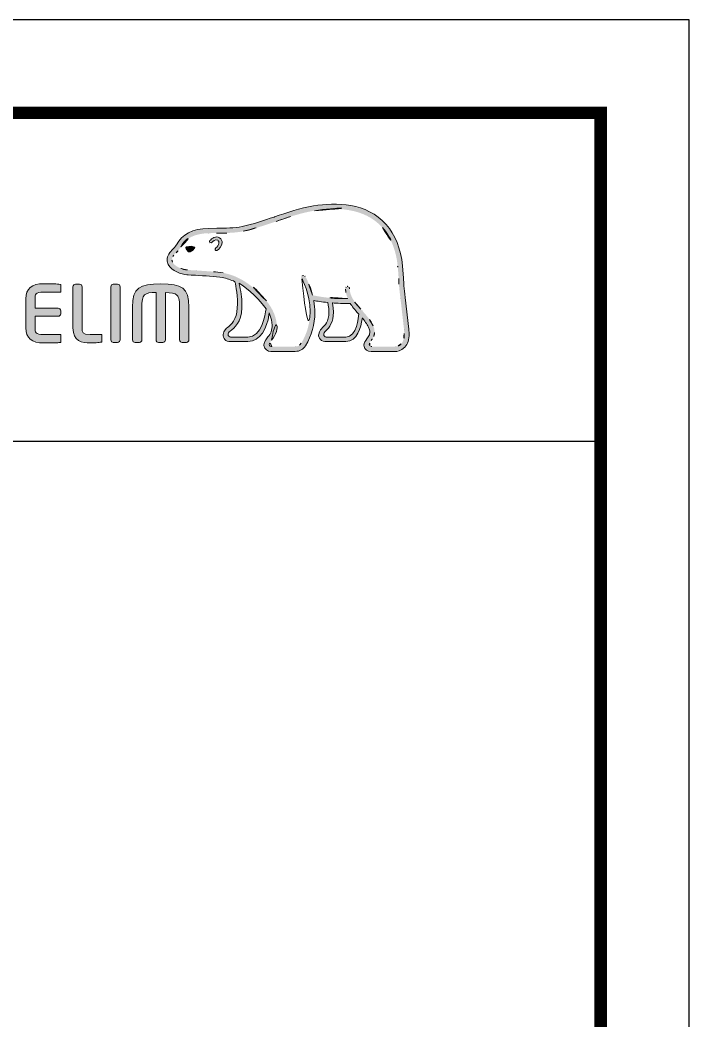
# Model space of a CAD drawing. Extents: x 16296675035 to 16296675816, y -37409618718 to -37409618145.
# Drawn here: x 16296675720.3 to 16296675816.1, y -37409618288.3 to -37409618145.2 of the extents above; entities that cross this region are included whole.
import ezdxf

# ---------------------------------------------------------------- set-up
doc = ezdxf.new("R2010")
doc.units = 0
doc.header["$LTSCALE"] = 10
doc.header["$MEASUREMENT"] = 0
doc.layers.get('0').update_dxf_attribs({"linetype": 'CONTINUOUS'})
doc.layers.add('레이어 1', color=7, linetype='CONTINUOUS', lineweight=0)

msp = doc.modelspace()

# ---------------------------------------------------------------- hatches: boundary and pattern name
at = {"layer": '레이어 1'}
h = msp.add_hatch(color=5, dxfattribs=at)
h.dxf.hatch_style = 1
edge = h.paths.add_edge_path(flags=16)
edge.add_spline(control_points=[(16296675774.86, -37409618191.55), (16296675774.52, -37409618191.93), (16296675774.09, -37409618191.93), (16296675774.08, -37409618191.93), (16296675774.08, -37409618191.93), (16296675770.65, -37409618191.93), (16296675770.65, -37409618191.93), (16296675770.52, -37409618191.93), (16296675770.43, -37409618191.9), (16296675770.36, -37409618191.84), (16296675770.31, -37409618191.79), (16296675770.29, -37409618191.71), (16296675770.29, -37409618191.61), (16296675770.29, -37409618191.42), (16296675770.43, -37409618191.24), (16296675770.58, -37409618191.06), (16296675770.72, -37409618190.88), (16296675770.85, -37409618190.71), (16296675770.92, -37409618190.5), (16296675771.11, -37409618189.99), (16296675771.09, -37409618189.46), (16296675770.87, -37409618188.98), (16296675770.46, -37409618188.12), (16296675769.86, -37409618187.45), (16296675769.28, -37409618186.8), (16296675769.28, -37409618186.8), (16296675769.08, -37409618186.58), (16296675769.08, -37409618186.58), (16296675768.33, -37409618185.73), (16296675767.54, -37409618184.86), (16296675767.48, -37409618183.68), (16296675767.47, -37409618183.44), (16296675767.36, -37409618183.3), (16296675767.21, -37409618183.31), (16296675767.21, -37409618183.31), (16296675766.99, -37409618183.42), (16296675766.98, -37409618183.42), (16296675766.92, -37409618183.48), (16296675766.89, -37409618183.58), (16296675766.89, -37409618183.69), (16296675766.89, -37409618183.69), (16296675766.89, -37409618183.73), (16296675766.89, -37409618183.73), (16296675766.92, -37409618184.16), (16296675767.02, -37409618184.58), (16296675767.2, -37409618185.02), (16296675767.2, -37409618185.02), (16296675767.22, -37409618185.06), (16296675767.22, -37409618185.06), (16296675767.22, -37409618185.06), (16296675767.17, -37409618185.06), (16296675767.17, -37409618185.06), (16296675764.97, -37409618185.15), (16296675762.82, -37409618184.73), (16296675762.18, -37409618184.58), (16296675761.79, -37409618183.01), (16296675761.16, -37409618181.96), (16296675761.13, -37409618181.92), (16296675761.08, -37409618181.84), (16296675761, -37409618181.78), (16296675760.92, -37409618181.75), (16296675760.92, -37409618181.75), (16296675760.74, -37409618181.78), (16296675760.72, -37409618181.78), (16296675760.7, -37409618181.81), (16296675760.67, -37409618181.85), (16296675760.6, -37409618181.95), (16296675760.6, -37409618181.95), (16296675760.59, -37409618182.02), (16296675760.59, -37409618182.02), (16296675760.59, -37409618182.02), (16296675760.65, -37409618182.23), (16296675760.65, -37409618182.23), (16296675760.69, -37409618182.31), (16296675761.82, -37409618184.29), (16296675761.82, -37409618186.92), (16296675761.82, -37409618188.53), (16296675761.4, -37409618190.06), (16296675760.56, -37409618191.45), (16296675760.36, -37409618191.78), (16296675760.1, -37409618191.93), (16296675759.7, -37409618191.93), (16296675759.7, -37409618191.93), (16296675756.33, -37409618191.93), (16296675756.33, -37409618191.93), (16296675756.21, -37409618191.93), (16296675755.98, -37409618191.85), (16296675755.98, -37409618191.61), (16296675755.98, -37409618191.47), (16296675756.1, -37409618191.25), (16296675756.31, -37409618191.02), (16296675757.72, -37409618189.45), (16296675756.91, -37409618187), (16296675755.56, -37409618185.39), (16296675754.25, -37409618183.83), (16296675752.12, -37409618181.88), (16296675749.39, -37409618181.39), (16296675748.42, -37409618181.22), (16296675746.83, -37409618181.13), (16296675745.55, -37409618181.05), (16296675745.55, -37409618181.05), (16296675744.25, -37409618180.97), (16296675744.25, -37409618180.97), (16296675743.58, -37409618180.92), (16296675742.48, -37409618180.51), (16296675742.14, -37409618179.88), (16296675742, -37409618179.61), (16296675742.02, -37409618179.35), (16296675742.19, -37409618179.04), (16296675742.31, -37409618178.85), (16296675742.46, -37409618178.69), (16296675742.65, -37409618178.5), (16296675742.87, -37409618178.28), (16296675743.09, -37409618178.06), (16296675743.26, -37409618177.77), (16296675743.26, -37409618177.77), (16296675743.31, -37409618177.67), (16296675743.31, -37409618177.67), (16296675743.96, -37409618176.43), (16296675745.3, -37409618175.77), (16296675747.3, -37409618175.71), (16296675747.3, -37409618175.71), (16296675748.43, -37409618175.7), (16296675748.43, -37409618175.7), (16296675749.67, -37409618175.69), (16296675751.07, -37409618175.69), (16296675752.23, -37409618175.44), (16296675753.85, -37409618175.09), (16296675755.48, -37409618174.53), (16296675756.91, -37409618174.04), (16296675756.91, -37409618174.04), (16296675756.96, -37409618174.03), (16296675756.96, -37409618174.03), (16296675758.74, -37409618173.42), (16296675760.57, -37409618172.79), (16296675762.45, -37409618172.49), (16296675765.46, -37409618171.99), (16296675769.58, -37409618172.01), (16296675772.18, -37409618174.92), (16296675773.38, -37409618176.27), (16296675774.12, -37409618178.13), (16296675774.37, -37409618180.44), (16296675774.37, -37409618180.44), (16296675774.36, -37409618180.43), (16296675774.35, -37409618180.42), (16296675774.37, -37409618180.47), (16296675774.39, -37409618180.73), (16296675774.5, -37409618182.2), (16296675774.53, -37409618182.91), (16296675774.56, -37409618183.64), (16296675774.75, -37409618184.99), (16296675774.75, -37409618184.99), (16296675775.27, -37409618189.53), (16296675775.27, -37409618189.53), (16296675775.27, -37409618189.53), (16296675775.3, -37409618190.08), (16296675775.3, -37409618190.08), (16296675775.3, -37409618190.73), (16296675775.16, -37409618191.23), (16296675774.86, -37409618191.55)], knot_values=[0, 0, 0, 0, 1, 1, 1, 2, 2, 2, 3, 3, 3, 4, 4, 4, 5, 5, 5, 6, 6, 6, 7, 7, 7, 8, 8, 8, 9, 9, 9, 10, 10, 10, 11, 11, 11, 12, 12, 12, 13, 13, 13, 14, 14, 14, 15, 15, 15, 16, 16, 16, 17, 17, 17, 18, 18, 18, 19, 19, 19, 20, 20, 20, 21, 21, 21, 22, 22, 22, 23, 23, 23, 24, 24, 24, 25, 25, 25, 26, 26, 26, 27, 27, 27, 28, 28, 28, 29, 29, 29, 30, 30, 30, 31, 31, 31, 32, 32, 32, 33, 33, 33, 34, 34, 34, 35, 35, 35, 36, 36, 36, 37, 37, 37, 38, 38, 38, 39, 39, 39, 40, 40, 40, 41, 41, 41, 42, 42, 42, 43, 43, 43, 44, 44, 44, 45, 45, 45, 46, 46, 46, 47, 47, 47, 48, 48, 48, 49, 49, 49, 50, 50, 50, 51, 51, 51, 52, 52, 52, 53, 53, 53, 53], degree=3, periodic=0)
edge = h.paths.add_edge_path(flags=16)
edge.add_spline(control_points=[(16296675766.94, -37409618190.57), (16296675766.94, -37409618190.57), (16296675764.14, -37409618190.57), (16296675764.14, -37409618190.57), (16296675763.94, -37409618190.57), (16296675763.77, -37409618190.41), (16296675763.77, -37409618190.2), (16296675763.77, -37409618190.05), (16296675763.9, -37409618189.86), (16296675764.02, -37409618189.73), (16296675764.59, -37409618189.19), (16296675765.17, -37409618188.44), (16296675765.17, -37409618187.02), (16296675765.17, -37409618187.02), (16296675765.14, -37409618186.37), (16296675765.14, -37409618186.37), (16296675765.14, -37409618186.37), (16296675765.03, -37409618185.74), (16296675765.03, -37409618185.74), (16296675765.03, -37409618185.74), (16296675765.03, -37409618185.7), (16296675765.03, -37409618185.7), (16296675765.03, -37409618185.7), (16296675765.07, -37409618185.7), (16296675765.07, -37409618185.7), (16296675765.59, -37409618185.74), (16296675766.6, -37409618185.8), (16296675767.57, -37409618185.75), (16296675767.82, -37409618186.14), (16296675768.21, -37409618186.64), (16296675768.79, -37409618187.31), (16296675768.77, -37409618187.65), (16296675768.49, -37409618190.57), (16296675766.94, -37409618190.57)], knot_values=[0, 0, 0, 0, 1, 1, 1, 2, 2, 2, 3, 3, 3, 4, 4, 4, 5, 5, 5, 6, 6, 6, 7, 7, 7, 8, 8, 8, 9, 9, 9, 10, 10, 10, 11, 11, 11, 11], degree=3, periodic=0)
edge = h.paths.add_edge_path(flags=16)
edge.add_spline(control_points=[(16296675752.91, -37409618190.57), (16296675752.91, -37409618190.57), (16296675750.45, -37409618190.57), (16296675750.45, -37409618190.57), (16296675750.27, -37409618190.57), (16296675750.07, -37409618190.42), (16296675750.07, -37409618190.2), (16296675750.07, -37409618190.06), (16296675750.19, -37409618189.89), (16296675750.39, -37409618189.72), (16296675751.01, -37409618189.23), (16296675751.96, -37409618188.48), (16296675752.06, -37409618186.41), (16296675752.06, -37409618186.41), (16296675752.07, -37409618185.85), (16296675752.07, -37409618185.85), (16296675752.07, -37409618184.97), (16296675751.87, -37409618183.91), (16296675751.68, -37409618182.96), (16296675751.68, -37409618182.96), (16296675751.65, -37409618182.86), (16296675751.65, -37409618182.86), (16296675751.65, -37409618182.86), (16296675751.73, -37409618182.93), (16296675751.73, -37409618182.93), (16296675752.09, -37409618183.15), (16296675754.1, -37409618184.51), (16296675755.52, -37409618186.52), (16296675755.4, -37409618187.47), (16296675754.87, -37409618190.57), (16296675752.91, -37409618190.57)], knot_values=[0, 0, 0, 0, 1, 1, 1, 2, 2, 2, 3, 3, 3, 4, 4, 4, 5, 5, 5, 6, 6, 6, 7, 7, 7, 8, 8, 8, 9, 9, 9, 10, 10, 10, 10], degree=3, periodic=0)
edge = h.paths.add_edge_path()
edge.add_spline(control_points=[(16296675775.96, -37409618189.46), (16296675775.96, -37409618189.46), (16296675775.44, -37409618184.9), (16296675775.44, -37409618184.9), (16296675775.25, -37409618183.54), (16296675775.22, -37409618182.81), (16296675775.2, -37409618182.17), (16296675775.2, -37409618182.17), (16296675775.07, -37409618180.37), (16296675775.07, -37409618180.37), (16296675774.79, -37409618177.91), (16296675774, -37409618175.92), (16296675772.7, -37409618174.46), (16296675769.89, -37409618171.31), (16296675765.52, -37409618171.28), (16296675762.33, -37409618171.8), (16296675760.38, -37409618172.13), (16296675758.52, -37409618172.76), (16296675756.72, -37409618173.38), (16296675756.72, -37409618173.38), (16296675756.66, -37409618173.4), (16296675756.66, -37409618173.4), (16296675755.25, -37409618173.88), (16296675753.65, -37409618174.43), (16296675752.08, -37409618174.76), (16296675751, -37409618174.99), (16296675749.65, -37409618175), (16296675748.46, -37409618175.01), (16296675748.46, -37409618175.01), (16296675747.28, -37409618175.02), (16296675747.28, -37409618175.02), (16296675745.01, -37409618175.08), (16296675743.47, -37409618175.86), (16296675742.69, -37409618177.36), (16296675742.69, -37409618177.36), (16296675742.65, -37409618177.42), (16296675742.65, -37409618177.42), (16296675742.52, -37409618177.65), (16296675742.33, -37409618177.84), (16296675742.16, -37409618178.01), (16296675741.97, -37409618178.2), (16296675741.76, -37409618178.41), (16296675741.59, -37409618178.69), (16296675741.43, -37409618178.97), (16296675741.35, -37409618179.25), (16296675741.35, -37409618179.52), (16296675741.35, -37409618179.76), (16296675741.41, -37409618179.98), (16296675741.52, -37409618180.2), (16296675742.01, -37409618181.11), (16296675743.38, -37409618181.6), (16296675744.2, -37409618181.66), (16296675744.2, -37409618181.66), (16296675745.41, -37409618181.74), (16296675745.44, -37409618181.74), (16296675746.65, -37409618181.81), (16296675748.3, -37409618181.9), (16296675749.27, -37409618182.07), (16296675749.83, -37409618182.17), (16296675750.47, -37409618182.38), (16296675751.07, -37409618182.65), (16296675751.11, -37409618182.81), (16296675751.42, -37409618184.17), (16296675751.42, -37409618185.85), (16296675751.42, -37409618185.85), (16296675751.4, -37409618186.38), (16296675751.4, -37409618186.38), (16296675751.31, -37409618188.15), (16296675750.54, -37409618188.77), (16296675749.98, -37409618189.22), (16296675749.92, -37409618189.27), (16296675749.42, -37409618189.69), (16296675749.38, -37409618190.19), (16296675749.35, -37409618190.47), (16296675749.44, -37409618190.73), (16296675749.61, -37409618190.92), (16296675749.8, -37409618191.12), (16296675750.08, -37409618191.22), (16296675750.45, -37409618191.22), (16296675750.45, -37409618191.22), (16296675752.91, -37409618191.22), (16296675752.91, -37409618191.22), (16296675754.75, -37409618191.22), (16296675755.65, -37409618189.25), (16296675755.93, -37409618187.39), (16296675755.93, -37409618187.39), (16296675755.94, -37409618187.13), (16296675755.94, -37409618187.13), (16296675755.94, -37409618187.13), (16296675756.01, -37409618187.26), (16296675756.01, -37409618187.26), (16296675756.25, -37409618187.79), (16296675756.39, -37409618188.41), (16296675756.39, -37409618188.89), (16296675756.39, -37409618189.55), (16296675756.18, -37409618190.13), (16296675755.79, -37409618190.56), (16296675755.7, -37409618190.66), (16296675755.2, -37409618191.16), (16296675755.2, -37409618191.67), (16296675755.2, -37409618191.67), (16296675755.21, -37409618191.76), (16296675755.21, -37409618191.76), (16296675755.28, -37409618192.36), (16296675755.77, -37409618192.63), (16296675756.22, -37409618192.63), (16296675756.22, -37409618192.63), (16296675759.7, -37409618192.63), (16296675759.7, -37409618192.63), (16296675760.33, -37409618192.63), (16296675760.84, -37409618192.34), (16296675761.16, -37409618191.81), (16296675762.05, -37409618190.33), (16296675762.5, -37409618188.73), (16296675762.5, -37409618187.05), (16296675762.5, -37409618186.53), (16296675762.45, -37409618185.97), (16296675762.35, -37409618185.39), (16296675762.35, -37409618185.39), (16296675762.34, -37409618185.34), (16296675762.34, -37409618185.34), (16296675762.34, -37409618185.34), (16296675762.39, -37409618185.35), (16296675762.39, -37409618185.35), (16296675762.81, -37409618185.43), (16296675763.48, -37409618185.55), (16296675764.32, -37409618185.64), (16296675764.32, -37409618185.64), (16296675764.34, -37409618185.64), (16296675764.34, -37409618185.64), (16296675764.34, -37409618185.64), (16296675764.45, -37409618186.28), (16296675764.45, -37409618186.28), (16296675764.45, -37409618186.28), (16296675764.48, -37409618186.43), (16296675764.48, -37409618186.43), (16296675764.48, -37409618186.43), (16296675764.51, -37409618187), (16296675764.51, -37409618187), (16296675764.51, -37409618188.36), (16296675763.89, -37409618188.95), (16296675763.56, -37409618189.26), (16296675763.56, -37409618189.27), (16296675763.1, -37409618189.74), (16296675763.05, -37409618190.16), (16296675763.05, -37409618190.16), (16296675763.03, -37409618190.28), (16296675763.03, -37409618190.28), (16296675763.03, -37409618190.41), (16296675763.06, -37409618190.67), (16296675763.29, -37409618190.91), (16296675763.49, -37409618191.12), (16296675763.81, -37409618191.22), (16296675764.22, -37409618191.22), (16296675764.22, -37409618191.22), (16296675766.94, -37409618191.22), (16296675766.94, -37409618191.22), (16296675768.59, -37409618191.22), (16296675769.09, -37409618189.13), (16296675769.29, -37409618187.95), (16296675769.29, -37409618187.95), (16296675769.3, -37409618187.83), (16296675769.3, -37409618187.83), (16296675769.3, -37409618187.83), (16296675769.36, -37409618187.92), (16296675769.36, -37409618187.92), (16296675769.74, -37409618188.4), (16296675770.08, -37409618188.94), (16296675770.24, -37409618189.28), (16296675770.32, -37409618189.45), (16296675770.37, -37409618189.65), (16296675770.37, -37409618189.84), (16296675770.37, -37409618189.84), (16296675770.3, -37409618190.24), (16296675770.3, -37409618190.24), (16296675770.24, -37409618190.45), (16296675770.09, -37409618190.65), (16296675769.95, -37409618190.84), (16296675769.74, -37409618191.11), (16296675769.53, -37409618191.39), (16296675769.53, -37409618191.73), (16296675769.53, -37409618191.73), (16296675769.55, -37409618191.92), (16296675769.55, -37409618191.92), (16296675769.65, -37409618192.38), (16296675770.02, -37409618192.63), (16296675770.58, -37409618192.63), (16296675770.58, -37409618192.63), (16296675774.07, -37409618192.63), (16296675774.07, -37409618192.63), (16296675774.15, -37409618192.63), (16296675774.83, -37409618192.61), (16296675775.37, -37409618192.03), (16296675775.79, -37409618191.57), (16296675776, -37409618190.93), (16296675776, -37409618190.09), (16296675776, -37409618190.09), (16296675775.96, -37409618189.46), (16296675775.96, -37409618189.46)], knot_values=[0, 0, 0, 0, 1, 1, 1, 2, 2, 2, 3, 3, 3, 4, 4, 4, 5, 5, 5, 6, 6, 6, 7, 7, 7, 8, 8, 8, 9, 9, 9, 10, 10, 10, 11, 11, 11, 12, 12, 12, 13, 13, 13, 14, 14, 14, 15, 15, 15, 16, 16, 16, 17, 17, 17, 18, 18, 18, 19, 19, 19, 20, 20, 20, 21, 21, 21, 22, 22, 22, 23, 23, 23, 24, 24, 24, 25, 25, 25, 26, 26, 26, 27, 27, 27, 28, 28, 28, 29, 29, 29, 30, 30, 30, 31, 31, 31, 32, 32, 32, 33, 33, 33, 34, 34, 34, 35, 35, 35, 36, 36, 36, 37, 37, 37, 38, 38, 38, 39, 39, 39, 40, 40, 40, 41, 41, 41, 42, 42, 42, 43, 43, 43, 44, 44, 44, 45, 45, 45, 46, 46, 46, 47, 47, 47, 48, 48, 48, 49, 49, 49, 50, 50, 50, 51, 51, 51, 52, 52, 52, 53, 53, 53, 54, 54, 54, 55, 55, 55, 56, 56, 56, 57, 57, 57, 58, 58, 58, 59, 59, 59, 60, 60, 60, 61, 61, 61, 62, 62, 62, 63, 63, 63, 64, 64, 64, 65, 65, 65, 66, 66, 66, 66], degree=3, periodic=0)
edge = h.paths.add_edge_path(flags=0)
edge.add_spline(control_points=[(16296675744.14, -37409618177.68), (16296675744.14, -37409618177.68), (16296675744.65, -37409618177.45), (16296675745.28, -37409618177.69), (16296675745.28, -37409618177.69), (16296675745.36, -37409618177.73), (16296675745.26, -37409618177.87), (16296675744.95, -37409618178.28), (16296675744.65, -37409618178.37), (16296675744.65, -37409618178.37), (16296675744.65, -37409618178.37), (16296675744.43, -37409618178.45), (16296675744.31, -37409618178.3), (16296675744.06, -37409618178.01), (16296675744.05, -37409618177.84), (16296675744.05, -37409618177.84), (16296675744.05, -37409618177.84), (16296675744.02, -37409618177.71), (16296675744.14, -37409618177.68)], knot_values=[0, 0, 0, 0, 1, 1, 1, 2, 2, 2, 3, 3, 3, 4, 4, 4, 5, 5, 5, 6, 6, 6, 6], degree=3, periodic=0)
edge = h.paths.add_edge_path(flags=0)
edge.add_spline(control_points=[(16296675747.49, -37409618176.75), (16296675747.42, -37409618176.83), (16296675747.41, -37409618176.97), (16296675747.49, -37409618177.04), (16296675747.57, -37409618177.11), (16296675747.71, -37409618177.09), (16296675747.78, -37409618177.01), (16296675747.83, -37409618176.97), (16296675748.24, -37409618176.47), (16296675748.6, -37409618176.72), (16296675748.73, -37409618176.82), (16296675748.79, -37409618176.95), (16296675748.77, -37409618177.13), (16296675748.74, -37409618177.4), (16296675748.5, -37409618177.72), (16296675748.33, -37409618177.83), (16296675748.23, -37409618177.88), (16296675748.17, -37409618178.01), (16296675748.22, -37409618178.11), (16296675748.26, -37409618178.2), (16296675748.39, -37409618178.23), (16296675748.49, -37409618178.19), (16296675748.79, -37409618178.04), (16296675749.17, -37409618177.56), (16296675749.22, -37409618177.11), (16296675749.26, -37409618176.8), (16296675749.12, -37409618176.55), (16296675748.87, -37409618176.37), (16296675748.33, -37409618175.99), (16296675747.72, -37409618176.5), (16296675747.49, -37409618176.75)], knot_values=[0, 0, 0, 0, 1, 1, 1, 2, 2, 2, 3, 3, 3, 4, 4, 4, 5, 5, 5, 6, 6, 6, 7, 7, 7, 8, 8, 8, 9, 9, 9, 10, 10, 10, 10], degree=3, periodic=0)
edge = h.paths.add_edge_path(flags=0)
edge.add_spline(control_points=[(16296675747.43, -37409618177.12), (16296675747.43, -37409618177.12), (16296675747.43, -37409618177.12), (16296675747.43, -37409618177.12), (16296675747.43, -37409618177.12), (16296675747.43, -37409618177.12), (16296675747.43, -37409618177.12)], knot_values=[0, 0, 0, 0, 1, 1, 1, 2, 2, 2, 2], degree=3, periodic=0)
h = msp.add_hatch(color=5, dxfattribs=at)
h.dxf.hatch_style = 2
edge = h.paths.add_edge_path()
edge.add_spline(control_points=[(16296675747.49, -37409618176.75), (16296675747.42, -37409618176.83), (16296675747.41, -37409618176.97), (16296675747.49, -37409618177.04), (16296675747.57, -37409618177.11), (16296675747.71, -37409618177.09), (16296675747.78, -37409618177.01), (16296675747.83, -37409618176.97), (16296675748.24, -37409618176.47), (16296675748.6, -37409618176.72), (16296675748.73, -37409618176.82), (16296675748.79, -37409618176.95), (16296675748.77, -37409618177.13), (16296675748.74, -37409618177.4), (16296675748.5, -37409618177.72), (16296675748.33, -37409618177.83), (16296675748.23, -37409618177.88), (16296675748.17, -37409618178.01), (16296675748.22, -37409618178.11), (16296675748.26, -37409618178.2), (16296675748.39, -37409618178.23), (16296675748.49, -37409618178.19), (16296675748.79, -37409618178.04), (16296675749.17, -37409618177.56), (16296675749.22, -37409618177.11), (16296675749.26, -37409618176.8), (16296675749.12, -37409618176.55), (16296675748.87, -37409618176.37), (16296675748.33, -37409618175.99), (16296675747.72, -37409618176.5), (16296675747.49, -37409618176.75)], knot_values=[0, 0, 0, 0, 1, 1, 1, 2, 2, 2, 3, 3, 3, 4, 4, 4, 5, 5, 5, 6, 6, 6, 7, 7, 7, 8, 8, 8, 9, 9, 9, 10, 10, 10, 10], degree=3, periodic=0)
h = msp.add_hatch(color=5, dxfattribs=at)
h.dxf.hatch_style = 2
edge = h.paths.add_edge_path()
edge.add_spline(control_points=[(16296675744.14, -37409618177.68), (16296675744.14, -37409618177.68), (16296675744.65, -37409618177.45), (16296675745.28, -37409618177.69), (16296675745.28, -37409618177.69), (16296675745.36, -37409618177.73), (16296675745.26, -37409618177.87), (16296675744.95, -37409618178.28), (16296675744.65, -37409618178.37), (16296675744.65, -37409618178.37), (16296675744.65, -37409618178.37), (16296675744.43, -37409618178.45), (16296675744.31, -37409618178.3), (16296675744.06, -37409618178.01), (16296675744.05, -37409618177.84), (16296675744.05, -37409618177.84), (16296675744.05, -37409618177.84), (16296675744.02, -37409618177.71), (16296675744.14, -37409618177.68)], knot_values=[0, 0, 0, 0, 1, 1, 1, 2, 2, 2, 3, 3, 3, 4, 4, 4, 5, 5, 5, 6, 6, 6, 6], degree=3, periodic=0)
h = msp.add_hatch(color=5, dxfattribs=at)
h.dxf.hatch_style = 2
edge = h.paths.add_edge_path()
edge.add_spline(control_points=[(16296675721.14, -37409618185.1), (16296675721.14, -37409618185.1), (16296675721.14, -37409618189.26), (16296675721.14, -37409618189.26), (16296675721.14, -37409618190.71), (16296675721.97, -37409618191.42), (16296675723.68, -37409618191.42), (16296675724.43, -37409618191.42), (16296675725.46, -37409618191.41), (16296675725.87, -37409618191.37), (16296675725.87, -37409618191.37), (16296675726.07, -37409618191.35), (16296675726.07, -37409618191.35), (16296675726.07, -37409618191.35), (16296675726.13, -37409618191.34), (16296675726.13, -37409618191.34), (16296675726.13, -37409618191.34), (16296675726.13, -37409618190.23), (16296675726.13, -37409618190.23), (16296675726.13, -37409618190.23), (16296675723.69, -37409618190.23), (16296675723.69, -37409618190.23), (16296675722.46, -37409618190.23), (16296675722.46, -37409618189.88), (16296675722.46, -37409618189.26), (16296675722.46, -37409618189.26), (16296675722.46, -37409618187.72), (16296675722.46, -37409618187.6), (16296675722.59, -37409618187.6), (16296675725.75, -37409618187.6), (16296675725.75, -37409618187.6), (16296675725.96, -37409618187.6), (16296675726.12, -37409618187.43), (16296675726.12, -37409618187.23), (16296675726.12, -37409618187.23), (16296675726.12, -37409618186.82), (16296675726.12, -37409618186.82), (16296675726.12, -37409618186.61), (16296675725.96, -37409618186.45), (16296675725.75, -37409618186.45), (16296675725.75, -37409618186.45), (16296675722.59, -37409618186.45), (16296675722.46, -37409618186.45), (16296675722.46, -37409618186.33), (16296675722.46, -37409618185.1), (16296675722.46, -37409618185.1), (16296675722.46, -37409618184.47), (16296675722.46, -37409618184.13), (16296675723.69, -37409618184.13), (16296675723.69, -37409618184.13), (16296675726.13, -37409618184.14), (16296675726.13, -37409618184.14), (16296675726.13, -37409618184.14), (16296675726.13, -37409618183.03), (16296675726.13, -37409618183.03), (16296675726.13, -37409618183.03), (16296675725.87, -37409618183), (16296675725.87, -37409618183), (16296675725.39, -37409618182.96), (16296675724.29, -37409618182.94), (16296675723.68, -37409618182.94), (16296675721.97, -37409618182.94), (16296675721.14, -37409618183.64), (16296675721.14, -37409618185.1)], knot_values=[0, 0, 0, 0, 1, 1, 1, 2, 2, 2, 3, 3, 3, 4, 4, 4, 5, 5, 5, 6, 6, 6, 7, 7, 7, 8, 8, 8, 9, 9, 9, 10, 10, 10, 11, 11, 11, 12, 12, 12, 13, 13, 13, 14, 14, 14, 15, 15, 15, 16, 16, 16, 17, 17, 17, 18, 18, 18, 19, 19, 19, 20, 20, 20, 21, 21, 21, 21], degree=3, periodic=0)
h = msp.add_hatch(color=5, dxfattribs=at)
h.dxf.hatch_style = 2
edge = h.paths.add_edge_path()
edge.add_spline(control_points=[(16296675728.25, -37409618183.01), (16296675728.05, -37409618183.01), (16296675727.88, -37409618183.18), (16296675727.88, -37409618183.38), (16296675727.88, -37409618183.38), (16296675727.88, -37409618189.26), (16296675727.88, -37409618189.26), (16296675727.88, -37409618191.18), (16296675729.18, -37409618191.42), (16296675730.32, -37409618191.42), (16296675731.16, -37409618191.42), (16296675731.37, -37409618191.39), (16296675731.62, -37409618191.34), (16296675731.62, -37409618191.34), (16296675731.76, -37409618191.32), (16296675731.76, -37409618191.32), (16296675731.76, -37409618191.32), (16296675731.96, -37409618191.3), (16296675731.96, -37409618191.3), (16296675731.96, -37409618191.3), (16296675732.01, -37409618191.29), (16296675732.01, -37409618191.29), (16296675732.01, -37409618191.29), (16296675732.01, -37409618190.23), (16296675732.01, -37409618190.23), (16296675732.01, -37409618190.23), (16296675730.34, -37409618190.23), (16296675730.34, -37409618190.23), (16296675729.2, -37409618190.23), (16296675729.2, -37409618189.8), (16296675729.2, -37409618189.39), (16296675729.2, -37409618189.39), (16296675729.2, -37409618183.38), (16296675729.2, -37409618183.38), (16296675729.2, -37409618183.18), (16296675729.03, -37409618183.01), (16296675728.83, -37409618183.01), (16296675728.83, -37409618183.01), (16296675728.25, -37409618183.01), (16296675728.25, -37409618183.01)], knot_values=[0, 0, 0, 0, 1, 1, 1, 2, 2, 2, 3, 3, 3, 4, 4, 4, 5, 5, 5, 6, 6, 6, 7, 7, 7, 8, 8, 8, 9, 9, 9, 10, 10, 10, 11, 11, 11, 12, 12, 12, 13, 13, 13, 13], degree=3, periodic=0)
h = msp.add_hatch(color=5, dxfattribs=at)
h.dxf.hatch_style = 2
edge = h.paths.add_edge_path()
edge.add_spline(control_points=[(16296675733.65, -37409618183.01), (16296675733.43, -37409618183.01), (16296675733.3, -37409618183.19), (16296675733.3, -37409618183.37), (16296675733.3, -37409618183.37), (16296675733.3, -37409618190.98), (16296675733.3, -37409618190.98), (16296675733.3, -37409618191.18), (16296675733.46, -37409618191.35), (16296675733.65, -37409618191.35), (16296675733.65, -37409618191.35), (16296675734.27, -37409618191.35), (16296675734.27, -37409618191.35), (16296675734.49, -37409618191.35), (16296675734.62, -37409618191.16), (16296675734.62, -37409618190.98), (16296675734.62, -37409618190.98), (16296675734.62, -37409618183.37), (16296675734.62, -37409618183.37), (16296675734.62, -37409618183.17), (16296675734.47, -37409618183.01), (16296675734.27, -37409618183.01), (16296675734.27, -37409618183.01), (16296675733.65, -37409618183.01), (16296675733.65, -37409618183.01)], knot_values=[0, 0, 0, 0, 1, 1, 1, 2, 2, 2, 3, 3, 3, 4, 4, 4, 5, 5, 5, 6, 6, 6, 7, 7, 7, 8, 8, 8, 8], degree=3, periodic=0)
h = msp.add_hatch(color=5, dxfattribs=at)
h.dxf.hatch_style = 2
edge = h.paths.add_edge_path()
edge.add_spline(control_points=[(16296675736.4, -37409618186.3), (16296675736.4, -37409618186.3), (16296675736.4, -37409618190.98), (16296675736.4, -37409618190.98), (16296675736.4, -37409618191.18), (16296675736.56, -37409618191.35), (16296675736.76, -37409618191.35), (16296675736.76, -37409618191.35), (16296675737.38, -37409618191.35), (16296675737.38, -37409618191.35), (16296675737.61, -37409618191.35), (16296675737.74, -37409618191.16), (16296675737.74, -37409618190.98), (16296675737.74, -37409618190.98), (16296675737.74, -37409618186.41), (16296675737.74, -37409618186.41), (16296675737.74, -37409618184.4), (16296675738.08, -37409618184.2), (16296675739.78, -37409618184.2), (16296675739.78, -37409618184.32), (16296675739.78, -37409618190.98), (16296675739.78, -37409618190.98), (16296675739.78, -37409618191.19), (16296675739.93, -37409618191.35), (16296675740.13, -37409618191.35), (16296675740.13, -37409618191.35), (16296675740.75, -37409618191.35), (16296675740.75, -37409618191.35), (16296675740.97, -37409618191.35), (16296675741.1, -37409618191.16), (16296675741.1, -37409618190.98), (16296675741.1, -37409618190.98), (16296675741.1, -37409618184.34), (16296675741.1, -37409618184.21), (16296675741.9, -37409618184.21), (16296675742.46, -37409618184.28), (16296675742.76, -37409618184.58), (16296675743.08, -37409618184.9), (16296675743.14, -37409618185.5), (16296675743.14, -37409618186.41), (16296675743.14, -37409618186.41), (16296675743.14, -37409618190.98), (16296675743.14, -37409618190.98), (16296675743.14, -37409618191.18), (16296675743.31, -37409618191.35), (16296675743.5, -37409618191.35), (16296675743.5, -37409618191.35), (16296675744.13, -37409618191.35), (16296675744.13, -37409618191.35), (16296675744.35, -37409618191.35), (16296675744.48, -37409618191.16), (16296675744.48, -37409618190.98), (16296675744.48, -37409618190.98), (16296675744.48, -37409618186.3), (16296675744.48, -37409618186.3), (16296675744.48, -37409618183.46), (16296675743.47, -37409618182.98), (16296675740.45, -37409618182.98), (16296675737.41, -37409618182.98), (16296675736.4, -37409618183.46), (16296675736.4, -37409618186.3)], knot_values=[0, 0, 0, 0, 1, 1, 1, 2, 2, 2, 3, 3, 3, 4, 4, 4, 5, 5, 5, 6, 6, 6, 7, 7, 7, 8, 8, 8, 9, 9, 9, 10, 10, 10, 11, 11, 11, 12, 12, 12, 13, 13, 13, 14, 14, 14, 15, 15, 15, 16, 16, 16, 17, 17, 17, 18, 18, 18, 19, 19, 19, 20, 20, 20, 20], degree=3, periodic=0)

# ---------------------------------------------------------------- linework, layer by layer
at = {"color": 5}
msp.add_line((16296675752.8, -37409618191.22), (16296675752.8, -37409618191.22), dxfattribs=at)
at = {"color": 5, "ltscale": 40}
msp.add_line((16296675803.42, -37409618205.52), (16296675678.57, -37409618205.52), dxfattribs=at)
at = {"ltscale": 0.5}
msp.add_lwpolyline([(16296675034.86, -37409618717.6), (16296675816.06, -37409618717.6), (16296675816.06, -37409618145.2), (16296675034.86, -37409618145.2)], close=True, dxfattribs=at)
at = {"color": 5, "linetype": 'ByBlock', "lineweight": 200, "const_width": 1.8}
msp.add_lwpolyline([(16296675047.42, -37409618693.09), (16296675803.42, -37409618693.09), (16296675803.42, -37409618158.49), (16296675047.42, -37409618158.49)], close=True, dxfattribs=at)
at = {"layer": '레이어 1', "color": 5}
for points, knots in [([(16296675775.96, -37409618189.46), (16296675775.96, -37409618189.46), (16296675775.44, -37409618184.9), (16296675775.44, -37409618184.9), (16296675775.25, -37409618183.54), (16296675775.22, -37409618182.81), (16296675775.2, -37409618182.17), (16296675775.2, -37409618182.17), (16296675775.07, -37409618180.37), (16296675775.07, -37409618180.37), (16296675774.79, -37409618177.91), (16296675774, -37409618175.92), (16296675772.7, -37409618174.46), (16296675769.89, -37409618171.31), (16296675765.52, -37409618171.28), (16296675762.33, -37409618171.8), (16296675760.38, -37409618172.13), (16296675758.52, -37409618172.76), (16296675756.72, -37409618173.38), (16296675756.72, -37409618173.38), (16296675756.66, -37409618173.4), (16296675756.66, -37409618173.4), (16296675755.25, -37409618173.88), (16296675753.65, -37409618174.43), (16296675752.08, -37409618174.76), (16296675751, -37409618174.99), (16296675749.65, -37409618175), (16296675748.46, -37409618175.01), (16296675748.46, -37409618175.01), (16296675747.28, -37409618175.02), (16296675747.28, -37409618175.02), (16296675745.01, -37409618175.08), (16296675743.47, -37409618175.86), (16296675742.69, -37409618177.36), (16296675742.69, -37409618177.36), (16296675742.65, -37409618177.42), (16296675742.65, -37409618177.42), (16296675742.52, -37409618177.65), (16296675742.33, -37409618177.84), (16296675742.16, -37409618178.01), (16296675741.97, -37409618178.2), (16296675741.76, -37409618178.41), (16296675741.59, -37409618178.69), (16296675741.43, -37409618178.97), (16296675741.35, -37409618179.25), (16296675741.35, -37409618179.52), (16296675741.35, -37409618179.76), (16296675741.41, -37409618179.98), (16296675741.52, -37409618180.2), (16296675742.01, -37409618181.11), (16296675743.38, -37409618181.6), (16296675744.2, -37409618181.66), (16296675744.2, -37409618181.66), (16296675745.41, -37409618181.74), (16296675745.44, -37409618181.74), (16296675746.65, -37409618181.81), (16296675748.3, -37409618181.9), (16296675749.27, -37409618182.07), (16296675749.83, -37409618182.17), (16296675750.47, -37409618182.38), (16296675751.07, -37409618182.65), (16296675751.11, -37409618182.81), (16296675751.42, -37409618184.17), (16296675751.42, -37409618185.85), (16296675751.42, -37409618185.85), (16296675751.4, -37409618186.38), (16296675751.4, -37409618186.38), (16296675751.31, -37409618188.15), (16296675750.54, -37409618188.77), (16296675749.98, -37409618189.22), (16296675749.92, -37409618189.27), (16296675749.42, -37409618189.69), (16296675749.38, -37409618190.19), (16296675749.35, -37409618190.47), (16296675749.44, -37409618190.73), (16296675749.61, -37409618190.92), (16296675749.8, -37409618191.12), (16296675750.08, -37409618191.22), (16296675750.45, -37409618191.22), (16296675750.45, -37409618191.22), (16296675752.91, -37409618191.22), (16296675752.91, -37409618191.22), (16296675754.75, -37409618191.22), (16296675755.65, -37409618189.25), (16296675755.93, -37409618187.39), (16296675755.93, -37409618187.39), (16296675755.94, -37409618187.13), (16296675755.94, -37409618187.13), (16296675755.94, -37409618187.13), (16296675756.01, -37409618187.26), (16296675756.01, -37409618187.26), (16296675756.25, -37409618187.79), (16296675756.39, -37409618188.41), (16296675756.39, -37409618188.89), (16296675756.39, -37409618189.55), (16296675756.18, -37409618190.13), (16296675755.79, -37409618190.56), (16296675755.7, -37409618190.66), (16296675755.2, -37409618191.16), (16296675755.2, -37409618191.67), (16296675755.2, -37409618191.67), (16296675755.21, -37409618191.76), (16296675755.21, -37409618191.76), (16296675755.28, -37409618192.36), (16296675755.77, -37409618192.63), (16296675756.22, -37409618192.63), (16296675756.22, -37409618192.63), (16296675759.7, -37409618192.63), (16296675759.7, -37409618192.63), (16296675760.33, -37409618192.63), (16296675760.84, -37409618192.34), (16296675761.16, -37409618191.81), (16296675762.05, -37409618190.33), (16296675762.5, -37409618188.73), (16296675762.5, -37409618187.05), (16296675762.5, -37409618186.53), (16296675762.45, -37409618185.97), (16296675762.35, -37409618185.39), (16296675762.35, -37409618185.39), (16296675762.34, -37409618185.34), (16296675762.34, -37409618185.34), (16296675762.34, -37409618185.34), (16296675762.39, -37409618185.35), (16296675762.39, -37409618185.35), (16296675762.81, -37409618185.43), (16296675763.48, -37409618185.55), (16296675764.32, -37409618185.64), (16296675764.32, -37409618185.64), (16296675764.34, -37409618185.64), (16296675764.34, -37409618185.64), (16296675764.34, -37409618185.64), (16296675764.45, -37409618186.28), (16296675764.45, -37409618186.28), (16296675764.45, -37409618186.28), (16296675764.48, -37409618186.43), (16296675764.48, -37409618186.43), (16296675764.48, -37409618186.43), (16296675764.51, -37409618187), (16296675764.51, -37409618187), (16296675764.51, -37409618188.36), (16296675763.89, -37409618188.95), (16296675763.56, -37409618189.26), (16296675763.56, -37409618189.27), (16296675763.1, -37409618189.74), (16296675763.05, -37409618190.16), (16296675763.05, -37409618190.16), (16296675763.03, -37409618190.28), (16296675763.03, -37409618190.28), (16296675763.03, -37409618190.41), (16296675763.06, -37409618190.67), (16296675763.29, -37409618190.91), (16296675763.49, -37409618191.12), (16296675763.81, -37409618191.22), (16296675764.22, -37409618191.22), (16296675764.22, -37409618191.22), (16296675766.94, -37409618191.22), (16296675766.94, -37409618191.22), (16296675768.59, -37409618191.22), (16296675769.09, -37409618189.13), (16296675769.29, -37409618187.95), (16296675769.29, -37409618187.95), (16296675769.3, -37409618187.83), (16296675769.3, -37409618187.83), (16296675769.3, -37409618187.83), (16296675769.36, -37409618187.92), (16296675769.36, -37409618187.92), (16296675769.74, -37409618188.4), (16296675770.08, -37409618188.94), (16296675770.24, -37409618189.28), (16296675770.32, -37409618189.45), (16296675770.37, -37409618189.65), (16296675770.37, -37409618189.84), (16296675770.37, -37409618189.84), (16296675770.3, -37409618190.24), (16296675770.3, -37409618190.24), (16296675770.24, -37409618190.45), (16296675770.09, -37409618190.65), (16296675769.95, -37409618190.84), (16296675769.74, -37409618191.11), (16296675769.53, -37409618191.39), (16296675769.53, -37409618191.73), (16296675769.53, -37409618191.73), (16296675769.55, -37409618191.92), (16296675769.55, -37409618191.92), (16296675769.65, -37409618192.38), (16296675770.02, -37409618192.63), (16296675770.58, -37409618192.63), (16296675770.58, -37409618192.63), (16296675774.07, -37409618192.63), (16296675774.07, -37409618192.63), (16296675774.15, -37409618192.63), (16296675774.83, -37409618192.61), (16296675775.37, -37409618192.03), (16296675775.79, -37409618191.57), (16296675776, -37409618190.93), (16296675776, -37409618190.09), (16296675776, -37409618190.09), (16296675775.96, -37409618189.46), (16296675775.96, -37409618189.46)], [0, 0, 0, 0, 1, 1, 1, 2, 2, 2, 3, 3, 3, 4, 4, 4, 5, 5, 5, 6, 6, 6, 7, 7, 7, 8, 8, 8, 9, 9, 9, 10, 10, 10, 11, 11, 11, 12, 12, 12, 13, 13, 13, 14, 14, 14, 15, 15, 15, 16, 16, 16, 17, 17, 17, 18, 18, 18, 19, 19, 19, 20, 20, 20, 21, 21, 21, 22, 22, 22, 23, 23, 23, 24, 24, 24, 25, 25, 25, 26, 26, 26, 27, 27, 27, 28, 28, 28, 29, 29, 29, 30, 30, 30, 31, 31, 31, 32, 32, 32, 33, 33, 33, 34, 34, 34, 35, 35, 35, 36, 36, 36, 37, 37, 37, 38, 38, 38, 39, 39, 39, 40, 40, 40, 41, 41, 41, 42, 42, 42, 43, 43, 43, 44, 44, 44, 45, 45, 45, 46, 46, 46, 47, 47, 47, 48, 48, 48, 49, 49, 49, 50, 50, 50, 51, 51, 51, 52, 52, 52, 53, 53, 53, 54, 54, 54, 55, 55, 55, 56, 56, 56, 57, 57, 57, 58, 58, 58, 59, 59, 59, 60, 60, 60, 61, 61, 61, 62, 62, 62, 63, 63, 63, 64, 64, 64, 65, 65, 65, 66, 66, 66, 66]), ([(16296675747.49, -37409618176.75), (16296675747.42, -37409618176.83), (16296675747.41, -37409618176.97), (16296675747.49, -37409618177.04), (16296675747.57, -37409618177.11), (16296675747.71, -37409618177.09), (16296675747.78, -37409618177.01), (16296675747.83, -37409618176.97), (16296675748.24, -37409618176.47), (16296675748.6, -37409618176.72), (16296675748.73, -37409618176.82), (16296675748.79, -37409618176.95), (16296675748.77, -37409618177.13), (16296675748.74, -37409618177.4), (16296675748.5, -37409618177.72), (16296675748.33, -37409618177.83), (16296675748.23, -37409618177.88), (16296675748.17, -37409618178.01), (16296675748.22, -37409618178.11), (16296675748.26, -37409618178.2), (16296675748.39, -37409618178.23), (16296675748.49, -37409618178.19), (16296675748.79, -37409618178.04), (16296675749.17, -37409618177.56), (16296675749.22, -37409618177.11), (16296675749.26, -37409618176.8), (16296675749.12, -37409618176.55), (16296675748.87, -37409618176.37), (16296675748.33, -37409618175.99), (16296675747.72, -37409618176.5), (16296675747.49, -37409618176.75)], [0, 0, 0, 0, 1, 1, 1, 2, 2, 2, 3, 3, 3, 4, 4, 4, 5, 5, 5, 6, 6, 6, 7, 7, 7, 8, 8, 8, 9, 9, 9, 10, 10, 10, 10]), ([(16296675744.14, -37409618177.68), (16296675744.14, -37409618177.68), (16296675744.65, -37409618177.45), (16296675745.28, -37409618177.69), (16296675745.28, -37409618177.69), (16296675745.36, -37409618177.73), (16296675745.26, -37409618177.87), (16296675744.95, -37409618178.28), (16296675744.65, -37409618178.37), (16296675744.65, -37409618178.37), (16296675744.65, -37409618178.37), (16296675744.43, -37409618178.45), (16296675744.31, -37409618178.3), (16296675744.06, -37409618178.01), (16296675744.05, -37409618177.84), (16296675744.05, -37409618177.84), (16296675744.05, -37409618177.84), (16296675744.02, -37409618177.71), (16296675744.14, -37409618177.68)], [0, 0, 0, 0, 1, 1, 1, 2, 2, 2, 3, 3, 3, 4, 4, 4, 5, 5, 5, 6, 6, 6, 6]), ([(16296675747.43, -37409618177.12), (16296675747.43, -37409618177.12), (16296675747.43, -37409618177.12), (16296675747.43, -37409618177.12), (16296675747.43, -37409618177.12), (16296675747.43, -37409618177.12), (16296675747.43, -37409618177.12)], [0, 0, 0, 0, 1, 1, 1, 2, 2, 2, 2]), ([(16296675760.65, -37409618182.23), (16296675760.69, -37409618182.31), (16296675761.82, -37409618184.29), (16296675761.82, -37409618186.92), (16296675761.82, -37409618188.53), (16296675761.4, -37409618190.06), (16296675760.56, -37409618191.45)], [24, 24, 24, 24, 25, 25, 25, 26, 26, 26, 26]), ([(16296675721.14, -37409618185.1), (16296675721.14, -37409618185.1), (16296675721.14, -37409618189.26), (16296675721.14, -37409618189.26), (16296675721.14, -37409618190.71), (16296675721.97, -37409618191.42), (16296675723.68, -37409618191.42), (16296675724.43, -37409618191.42), (16296675725.46, -37409618191.41), (16296675725.87, -37409618191.37), (16296675725.87, -37409618191.37), (16296675726.07, -37409618191.35), (16296675726.07, -37409618191.35), (16296675726.07, -37409618191.35), (16296675726.13, -37409618191.34), (16296675726.13, -37409618191.34), (16296675726.13, -37409618191.34), (16296675726.13, -37409618190.23), (16296675726.13, -37409618190.23), (16296675726.13, -37409618190.23), (16296675723.69, -37409618190.23), (16296675723.69, -37409618190.23), (16296675722.46, -37409618190.23), (16296675722.46, -37409618189.88), (16296675722.46, -37409618189.26), (16296675722.46, -37409618189.26), (16296675722.46, -37409618187.72), (16296675722.46, -37409618187.6), (16296675722.59, -37409618187.6), (16296675725.75, -37409618187.6), (16296675725.75, -37409618187.6), (16296675725.96, -37409618187.6), (16296675726.12, -37409618187.43), (16296675726.12, -37409618187.23), (16296675726.12, -37409618187.23), (16296675726.12, -37409618186.82), (16296675726.12, -37409618186.82), (16296675726.12, -37409618186.61), (16296675725.96, -37409618186.45), (16296675725.75, -37409618186.45), (16296675725.75, -37409618186.45), (16296675722.59, -37409618186.45), (16296675722.46, -37409618186.45), (16296675722.46, -37409618186.33), (16296675722.46, -37409618185.1), (16296675722.46, -37409618185.1), (16296675722.46, -37409618184.47), (16296675722.46, -37409618184.13), (16296675723.69, -37409618184.13), (16296675723.69, -37409618184.13), (16296675726.13, -37409618184.14), (16296675726.13, -37409618184.14), (16296675726.13, -37409618184.14), (16296675726.13, -37409618183.03), (16296675726.13, -37409618183.03), (16296675726.13, -37409618183.03), (16296675725.87, -37409618183), (16296675725.87, -37409618183), (16296675725.39, -37409618182.96), (16296675724.29, -37409618182.94), (16296675723.68, -37409618182.94), (16296675721.97, -37409618182.94), (16296675721.14, -37409618183.64), (16296675721.14, -37409618185.1)], [0, 0, 0, 0, 1, 1, 1, 2, 2, 2, 3, 3, 3, 4, 4, 4, 5, 5, 5, 6, 6, 6, 7, 7, 7, 8, 8, 8, 9, 9, 9, 10, 10, 10, 11, 11, 11, 12, 12, 12, 13, 13, 13, 14, 14, 14, 15, 15, 15, 16, 16, 16, 17, 17, 17, 18, 18, 18, 19, 19, 19, 20, 20, 20, 21, 21, 21, 21]), ([(16296675728.25, -37409618183.01), (16296675728.05, -37409618183.01), (16296675727.88, -37409618183.18), (16296675727.88, -37409618183.38), (16296675727.88, -37409618183.38), (16296675727.88, -37409618189.26), (16296675727.88, -37409618189.26), (16296675727.88, -37409618191.18), (16296675729.18, -37409618191.42), (16296675730.32, -37409618191.42), (16296675731.16, -37409618191.42), (16296675731.37, -37409618191.39), (16296675731.62, -37409618191.34), (16296675731.62, -37409618191.34), (16296675731.76, -37409618191.32), (16296675731.76, -37409618191.32), (16296675731.76, -37409618191.32), (16296675731.96, -37409618191.3), (16296675731.96, -37409618191.3), (16296675731.96, -37409618191.3), (16296675732.01, -37409618191.29), (16296675732.01, -37409618191.29), (16296675732.01, -37409618191.29), (16296675732.01, -37409618190.23), (16296675732.01, -37409618190.23), (16296675732.01, -37409618190.23), (16296675730.34, -37409618190.23), (16296675730.34, -37409618190.23), (16296675729.2, -37409618190.23), (16296675729.2, -37409618189.8), (16296675729.2, -37409618189.39), (16296675729.2, -37409618189.39), (16296675729.2, -37409618183.38), (16296675729.2, -37409618183.38), (16296675729.2, -37409618183.18), (16296675729.03, -37409618183.01), (16296675728.83, -37409618183.01), (16296675728.83, -37409618183.01), (16296675728.25, -37409618183.01), (16296675728.25, -37409618183.01)], [0, 0, 0, 0, 1, 1, 1, 2, 2, 2, 3, 3, 3, 4, 4, 4, 5, 5, 5, 6, 6, 6, 7, 7, 7, 8, 8, 8, 9, 9, 9, 10, 10, 10, 11, 11, 11, 12, 12, 12, 13, 13, 13, 13]), ([(16296675733.65, -37409618183.01), (16296675733.43, -37409618183.01), (16296675733.3, -37409618183.19), (16296675733.3, -37409618183.37), (16296675733.3, -37409618183.37), (16296675733.3, -37409618190.98), (16296675733.3, -37409618190.98), (16296675733.3, -37409618191.18), (16296675733.46, -37409618191.35), (16296675733.65, -37409618191.35), (16296675733.65, -37409618191.35), (16296675734.27, -37409618191.35), (16296675734.27, -37409618191.35), (16296675734.49, -37409618191.35), (16296675734.62, -37409618191.16), (16296675734.62, -37409618190.98), (16296675734.62, -37409618190.98), (16296675734.62, -37409618183.37), (16296675734.62, -37409618183.37), (16296675734.62, -37409618183.17), (16296675734.47, -37409618183.01), (16296675734.27, -37409618183.01), (16296675734.27, -37409618183.01), (16296675733.65, -37409618183.01), (16296675733.65, -37409618183.01)], [0, 0, 0, 0, 1, 1, 1, 2, 2, 2, 3, 3, 3, 4, 4, 4, 5, 5, 5, 6, 6, 6, 7, 7, 7, 8, 8, 8, 8]), ([(16296675736.4, -37409618186.3), (16296675736.4, -37409618186.3), (16296675736.4, -37409618190.98), (16296675736.4, -37409618190.98), (16296675736.4, -37409618191.18), (16296675736.56, -37409618191.35), (16296675736.76, -37409618191.35), (16296675736.76, -37409618191.35), (16296675737.38, -37409618191.35), (16296675737.38, -37409618191.35), (16296675737.61, -37409618191.35), (16296675737.74, -37409618191.16), (16296675737.74, -37409618190.98), (16296675737.74, -37409618190.98), (16296675737.74, -37409618186.41), (16296675737.74, -37409618186.41), (16296675737.74, -37409618184.4), (16296675738.08, -37409618184.2), (16296675739.78, -37409618184.2), (16296675739.78, -37409618184.32), (16296675739.78, -37409618190.98), (16296675739.78, -37409618190.98), (16296675739.78, -37409618191.19), (16296675739.93, -37409618191.35), (16296675740.13, -37409618191.35), (16296675740.13, -37409618191.35), (16296675740.75, -37409618191.35), (16296675740.75, -37409618191.35), (16296675740.97, -37409618191.35), (16296675741.1, -37409618191.16), (16296675741.1, -37409618190.98), (16296675741.1, -37409618190.98), (16296675741.1, -37409618184.34), (16296675741.1, -37409618184.21), (16296675741.9, -37409618184.21), (16296675742.46, -37409618184.28), (16296675742.76, -37409618184.58), (16296675743.08, -37409618184.9), (16296675743.14, -37409618185.5), (16296675743.14, -37409618186.41), (16296675743.14, -37409618186.41), (16296675743.14, -37409618190.98), (16296675743.14, -37409618190.98), (16296675743.14, -37409618191.18), (16296675743.31, -37409618191.35), (16296675743.5, -37409618191.35), (16296675743.5, -37409618191.35), (16296675744.13, -37409618191.35), (16296675744.13, -37409618191.35), (16296675744.35, -37409618191.35), (16296675744.48, -37409618191.16), (16296675744.48, -37409618190.98), (16296675744.48, -37409618190.98), (16296675744.48, -37409618186.3), (16296675744.48, -37409618186.3), (16296675744.48, -37409618183.46), (16296675743.47, -37409618182.98), (16296675740.45, -37409618182.98), (16296675737.41, -37409618182.98), (16296675736.4, -37409618183.46), (16296675736.4, -37409618186.3)], [0, 0, 0, 0, 1, 1, 1, 2, 2, 2, 3, 3, 3, 4, 4, 4, 5, 5, 5, 6, 6, 6, 7, 7, 7, 8, 8, 8, 9, 9, 9, 10, 10, 10, 11, 11, 11, 12, 12, 12, 13, 13, 13, 14, 14, 14, 15, 15, 15, 16, 16, 16, 17, 17, 17, 18, 18, 18, 19, 19, 19, 20, 20, 20, 20]), ([(16296675752.91, -37409618190.57), (16296675752.91, -37409618190.57), (16296675750.45, -37409618190.57), (16296675750.45, -37409618190.57), (16296675750.27, -37409618190.57), (16296675750.07, -37409618190.42), (16296675750.07, -37409618190.2), (16296675750.07, -37409618190.06), (16296675750.19, -37409618189.89), (16296675750.39, -37409618189.72), (16296675751.01, -37409618189.23), (16296675751.96, -37409618188.48), (16296675752.06, -37409618186.41), (16296675752.06, -37409618186.41), (16296675752.07, -37409618185.85), (16296675752.07, -37409618185.85), (16296675752.07, -37409618184.97), (16296675751.87, -37409618183.91), (16296675751.68, -37409618182.96), (16296675751.68, -37409618182.96), (16296675751.65, -37409618182.86), (16296675751.65, -37409618182.86), (16296675751.65, -37409618182.86), (16296675751.73, -37409618182.93), (16296675751.73, -37409618182.93), (16296675752.09, -37409618183.15), (16296675754.1, -37409618184.51), (16296675755.52, -37409618186.52), (16296675755.4, -37409618187.47), (16296675754.87, -37409618190.57), (16296675752.91, -37409618190.57)], [0, 0, 0, 0, 1, 1, 1, 2, 2, 2, 3, 3, 3, 4, 4, 4, 5, 5, 5, 6, 6, 6, 7, 7, 7, 8, 8, 8, 9, 9, 9, 10, 10, 10, 10]), ([(16296675766.94, -37409618190.57), (16296675766.94, -37409618190.57), (16296675764.14, -37409618190.57), (16296675764.14, -37409618190.57), (16296675763.94, -37409618190.57), (16296675763.77, -37409618190.41), (16296675763.77, -37409618190.2), (16296675763.77, -37409618190.05), (16296675763.9, -37409618189.86), (16296675764.02, -37409618189.73), (16296675764.59, -37409618189.19), (16296675765.17, -37409618188.44), (16296675765.17, -37409618187.02), (16296675765.17, -37409618187.02), (16296675765.14, -37409618186.37), (16296675765.14, -37409618186.37), (16296675765.14, -37409618186.37), (16296675765.03, -37409618185.74), (16296675765.03, -37409618185.74), (16296675765.03, -37409618185.74), (16296675765.03, -37409618185.7), (16296675765.03, -37409618185.7), (16296675765.03, -37409618185.7), (16296675765.07, -37409618185.7), (16296675765.07, -37409618185.7), (16296675765.59, -37409618185.74), (16296675766.6, -37409618185.8), (16296675767.57, -37409618185.75), (16296675767.82, -37409618186.14), (16296675768.21, -37409618186.64), (16296675768.79, -37409618187.31), (16296675768.77, -37409618187.65), (16296675768.49, -37409618190.57), (16296675766.94, -37409618190.57)], [0, 0, 0, 0, 1, 1, 1, 2, 2, 2, 3, 3, 3, 4, 4, 4, 5, 5, 5, 6, 6, 6, 7, 7, 7, 8, 8, 8, 9, 9, 9, 10, 10, 10, 11, 11, 11, 11]), ([(16296675756.33, -37409618191.93), (16296675756.21, -37409618191.93), (16296675755.98, -37409618191.85), (16296675755.98, -37409618191.61), (16296675755.98, -37409618191.47), (16296675756.1, -37409618191.25), (16296675756.31, -37409618191.02)], [28, 28, 28, 28, 29, 29, 29, 30, 30, 30, 30]), ([(16296675770.36, -37409618191.84), (16296675770.31, -37409618191.79), (16296675770.29, -37409618191.71), (16296675770.29, -37409618191.61), (16296675770.29, -37409618191.42), (16296675770.43, -37409618191.24), (16296675770.58, -37409618191.06)], [3, 3, 3, 3, 4, 4, 4, 5, 5, 5, 5])]:
    msp.add_open_spline(points, degree=3, knots=knots, dxfattribs=at)
for points in [[(16296675762.45, -37409618172.49), (16296675765.46, -37409618171.99), (16296675769.58, -37409618172.01), (16296675772.18, -37409618174.92)], [(16296675756.96, -37409618174.03), (16296675758.74, -37409618173.42), (16296675760.57, -37409618172.79), (16296675762.45, -37409618172.49)], [(16296675752.23, -37409618175.44), (16296675753.85, -37409618175.09), (16296675755.48, -37409618174.53), (16296675756.91, -37409618174.04)], [(16296675756.91, -37409618174.04), (16296675756.91, -37409618174.04), (16296675756.96, -37409618174.03), (16296675756.96, -37409618174.03)], [(16296675772.18, -37409618174.92), (16296675773.38, -37409618176.27), (16296675774.12, -37409618178.13), (16296675774.37, -37409618180.44)], [(16296675743.31, -37409618177.67), (16296675743.96, -37409618176.43), (16296675745.3, -37409618175.77), (16296675747.3, -37409618175.71)], [(16296675747.3, -37409618175.71), (16296675747.3, -37409618175.71), (16296675748.43, -37409618175.7), (16296675748.43, -37409618175.7)], [(16296675748.43, -37409618175.7), (16296675749.67, -37409618175.69), (16296675751.07, -37409618175.69), (16296675752.23, -37409618175.44)], [(16296675742.65, -37409618178.5), (16296675742.87, -37409618178.28), (16296675743.09, -37409618178.06), (16296675743.26, -37409618177.77)], [(16296675743.26, -37409618177.77), (16296675743.26, -37409618177.77), (16296675743.31, -37409618177.67), (16296675743.31, -37409618177.67)], [(16296675742.14, -37409618179.88), (16296675742, -37409618179.61), (16296675742.02, -37409618179.35), (16296675742.19, -37409618179.04)], [(16296675742.19, -37409618179.04), (16296675742.31, -37409618178.85), (16296675742.46, -37409618178.69), (16296675742.65, -37409618178.5)], [(16296675744.25, -37409618180.97), (16296675743.58, -37409618180.92), (16296675742.48, -37409618180.51), (16296675742.14, -37409618179.88)], [(16296675774.35, -37409618180.42), (16296675774.37, -37409618180.47), (16296675774.39, -37409618180.73), (16296675774.5, -37409618182.2)], [(16296675774.37, -37409618180.44), (16296675774.37, -37409618180.44), (16296675774.36, -37409618180.43), (16296675774.35, -37409618180.42)], [(16296675745.55, -37409618181.05), (16296675745.55, -37409618181.05), (16296675744.25, -37409618180.97), (16296675744.25, -37409618180.97)], [(16296675749.39, -37409618181.39), (16296675748.42, -37409618181.22), (16296675746.83, -37409618181.13), (16296675745.55, -37409618181.05)], [(16296675755.56, -37409618185.39), (16296675754.25, -37409618183.83), (16296675752.12, -37409618181.88), (16296675749.39, -37409618181.39)], [(16296675760.59, -37409618182.02), (16296675760.59, -37409618182.02), (16296675760.65, -37409618182.23), (16296675760.65, -37409618182.23)], [(16296675760.6, -37409618181.95), (16296675760.6, -37409618181.95), (16296675760.59, -37409618182.02), (16296675760.59, -37409618182.02)], [(16296675760.72, -37409618181.78), (16296675760.7, -37409618181.81), (16296675760.67, -37409618181.85), (16296675760.6, -37409618181.95)], [(16296675760.92, -37409618181.75), (16296675760.92, -37409618181.75), (16296675760.74, -37409618181.78), (16296675760.72, -37409618181.78)], [(16296675761.13, -37409618181.92), (16296675761.08, -37409618181.84), (16296675761, -37409618181.78), (16296675760.92, -37409618181.75)], [(16296675762.18, -37409618184.58), (16296675761.79, -37409618183.01), (16296675761.16, -37409618181.96), (16296675761.13, -37409618181.92)], [(16296675774.5, -37409618182.2), (16296675774.53, -37409618182.91), (16296675774.56, -37409618183.64), (16296675774.75, -37409618184.99)], [(16296675766.98, -37409618183.42), (16296675766.92, -37409618183.48), (16296675766.89, -37409618183.58), (16296675766.89, -37409618183.69)], [(16296675766.89, -37409618183.69), (16296675766.89, -37409618183.69), (16296675766.89, -37409618183.73), (16296675766.89, -37409618183.73)], [(16296675766.89, -37409618183.73), (16296675766.92, -37409618184.16), (16296675767.02, -37409618184.58), (16296675767.2, -37409618185.02)], [(16296675767.21, -37409618183.31), (16296675767.21, -37409618183.31), (16296675766.99, -37409618183.42), (16296675766.98, -37409618183.42)], [(16296675767.48, -37409618183.68), (16296675767.47, -37409618183.44), (16296675767.36, -37409618183.3), (16296675767.21, -37409618183.31)], [(16296675767.17, -37409618185.06), (16296675764.97, -37409618185.15), (16296675762.82, -37409618184.73), (16296675762.18, -37409618184.58)], [(16296675767.2, -37409618185.02), (16296675767.2, -37409618185.02), (16296675767.22, -37409618185.06), (16296675767.22, -37409618185.06)], [(16296675767.22, -37409618185.06), (16296675767.22, -37409618185.06), (16296675767.17, -37409618185.06), (16296675767.17, -37409618185.06)], [(16296675769.08, -37409618186.58), (16296675768.33, -37409618185.73), (16296675767.54, -37409618184.86), (16296675767.48, -37409618183.68)], [(16296675774.75, -37409618184.99), (16296675774.75, -37409618184.99), (16296675775.27, -37409618189.53), (16296675775.27, -37409618189.53)], [(16296675769.28, -37409618186.8), (16296675769.28, -37409618186.8), (16296675769.08, -37409618186.58), (16296675769.08, -37409618186.58)], [(16296675756.31, -37409618191.02), (16296675757.72, -37409618189.45), (16296675756.91, -37409618187), (16296675755.56, -37409618185.39)], [(16296675770.87, -37409618188.98), (16296675770.46, -37409618188.12), (16296675769.86, -37409618187.45), (16296675769.28, -37409618186.8)], [(16296675770.92, -37409618190.5), (16296675771.11, -37409618189.99), (16296675771.09, -37409618189.46), (16296675770.87, -37409618188.98)], [(16296675770.58, -37409618191.06), (16296675770.72, -37409618190.88), (16296675770.85, -37409618190.71), (16296675770.92, -37409618190.5)], [(16296675775.3, -37409618190.08), (16296675775.3, -37409618190.73), (16296675775.16, -37409618191.23), (16296675774.86, -37409618191.55)], [(16296675775.27, -37409618189.53), (16296675775.27, -37409618189.53), (16296675775.3, -37409618190.08), (16296675775.3, -37409618190.08)], [(16296675759.7, -37409618191.93), (16296675759.7, -37409618191.93), (16296675756.33, -37409618191.93), (16296675756.33, -37409618191.93)], [(16296675760.56, -37409618191.45), (16296675760.36, -37409618191.78), (16296675760.1, -37409618191.93), (16296675759.7, -37409618191.93)], [(16296675770.65, -37409618191.93), (16296675770.52, -37409618191.93), (16296675770.43, -37409618191.9), (16296675770.36, -37409618191.84)], [(16296675774.08, -37409618191.93), (16296675774.08, -37409618191.93), (16296675770.65, -37409618191.93), (16296675770.65, -37409618191.93)], [(16296675774.86, -37409618191.55), (16296675774.52, -37409618191.93), (16296675774.09, -37409618191.93), (16296675774.08, -37409618191.93)]]:
    msp.add_open_spline(points, degree=3, dxfattribs=at)

doc.saveas('drawing.dxf')
